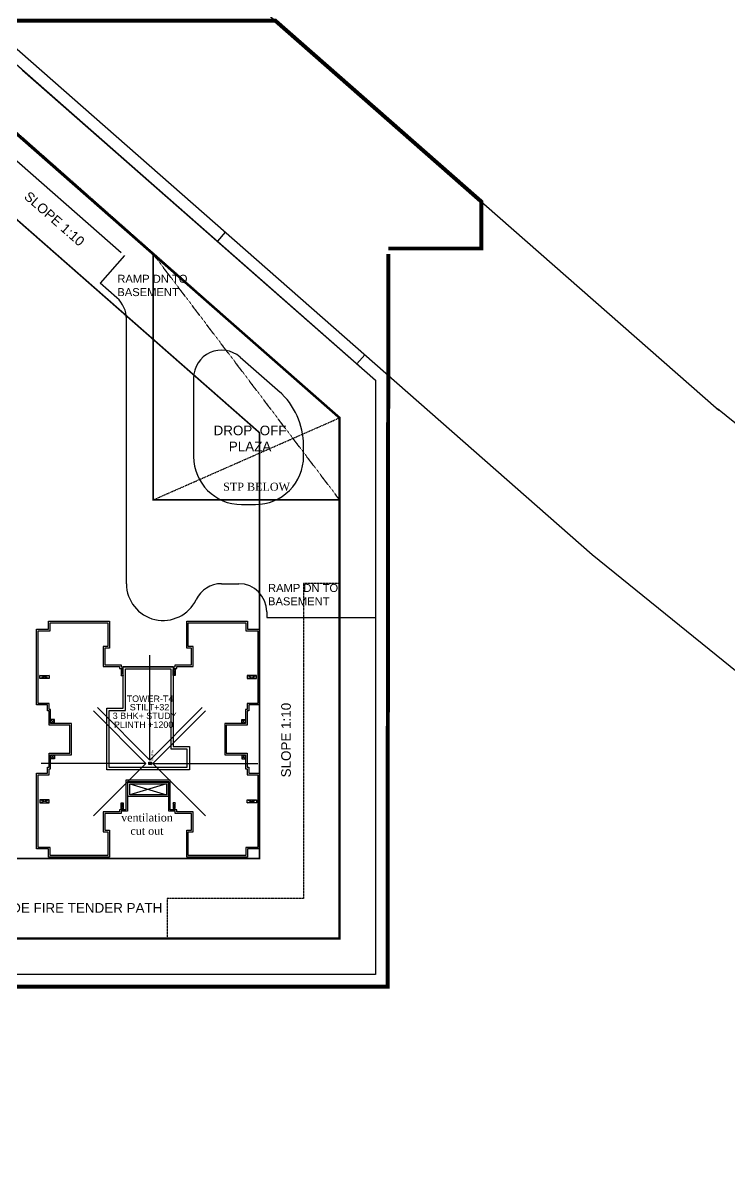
# Model space of a CAD drawing. Header units: millimetres. Extents: x 2061841 to 105821645, y -77612 to 48520811.
# Drawn here: x 105367483 to 105369505, y 48475048 to 48478287 of the extents above; entities that cross this region are included whole.
import ezdxf

# ---------------------------------------------------------------- set-up
doc = ezdxf.new("R2010")
doc.units = ezdxf.units.MM
doc.header["$LTSCALE"] = 10
doc.header["$MEASUREMENT"] = 0
for name, pattern in [('CENTER', [2, 1.25, -0.25, 0.25, -0.25]), ('DASHDOT', [1, 0.5, -0.25, 0, -0.25]), ('HIDDEN', [0.375, 0.25, -0.125])]:
    doc.linetypes.add(name, pattern=pattern)
for name, color, linetype in [('A-ANNO-TEXT', 150, 'Continuous'), ('AC-BLDG', 3, 'Continuous'), ('AC-GRND', 1, 'Continuous'), ('S-OPENING', 6, 'Continuous'), ('SHEET-TEXT', 7, 'Continuous')]:
    doc.layers.add(name, color=color, linetype=linetype)
doc.styles.add('Century', font='swiss.ttf')
doc.styles.add('SS Plan Text', font='calibri.ttf')
doc.styles.add('Text 100', font='romans.shx', dxfattribs={"width": 0.7, "height": 100})
doc.styles.add('Times', font='times.ttf')
doc.dimstyles.new('SCALE 100', dxfattribs={"dimtxt": 100, "dimasz": 75, "dimexe": 50, "dimexo": 50, "dimgap": 40, "dimtad": 1, "dimdec": 0, "dimzin": 1, "dimdsep": 46, "dimtxsty": 'Text 100', "dimblk": 'OBLIQUE', "dimcen": 1, "dimclrd": 3, "dimclre": 3, "dimclrt": 2, "dimadec": 0, "dimazin": 0, "dimtfac": 1, "dimtdec": 0, "dimtofl": 0, "dimtmove": 1, "dimatfit": 3, "dimldrblk": 'OPEN90', "dimfxl": 1, "dimtolj": 1, "dimtzin": 0, "dimarcsym": 0})

# ---------------------------------------------------------------- blocks, each defined once
blk = doc.blocks.new('_Oblique')
at = {"color": 0, "linetype": 'ByBlock', "lineweight": -2}
blk.add_line((-0.5, -0.5), (0.5, 0.5), dxfattribs=at)
blk = doc.blocks.new('_Open90')
at = {"color": 0, "linetype": 'ByBlock', "lineweight": -2}
for p, q in [((-0.5, 0.5), (0, 0)), ((0, 0), (-1, 0)), ((0, 0), (-0.5, -0.5))]:
    blk.add_line(p, q, dxfattribs=at)
blk = doc.blocks.new('A$C3f9037b2')
at = {"layer": 'AC-BLDG', "color": 1, "linetype": 'HIDDEN'}
for p, q in [((146543, -120228), (123250, -89530)), ((123250, -120228), (146543, -109977))]:
    blk.add_line(p, q, dxfattribs=at)
at = {"layer": 'AC-BLDG', "color": 1, "linetype": 'HIDDEN', "const_width": 200}
blk.add_lwpolyline([(123250, -89530), (146543, -109977), (146543, -120228), (123250, -120228), (123250, -89530)], dxfattribs=at)
at = {"layer": 'A-ANNO-TEXT', "insert": (131996, -118089), "char_height": 1000, "width": 9182.53, "attachment_point": 1, "style": 'Times'}
blk.add_mtext('STP BELOW', dxfattribs=at)
blk = doc.blocks.new('A$C82ecaa04')
at = {"layer": 'AC-GRND', "color": 2, "linetype": 'HIDDEN', "ltscale": 5}
blk.add_lwpolyline([(36173, -285933), (36173, -51647), (12900, -51647, -0.4142136), (8700, -47447), (8700, -46249), (8700, -38373), (6000, -38373), (6000, -27750), (6000, -24542), (8700, -24542), (8700, -6000), (28097, -6000), (52671, -27575), (52671, -54347), (52671, -66347), (96841, -66047), (146543, -109977), (146544, -130680), (142044, -130680), (142044, -170041), (125008, -170041), (125008, -175041), (91225, -175041), (91225, -240684)], format="xyb", dxfattribs=at)
blk = doc.blocks.new('TOWER-A TYPICAL FLOOR FRAMING PLAN N')
at = {"layer": 'SHEET-TEXT'}
h = blk.add_hatch(color=256, dxfattribs=at)
edge = h.paths.add_edge_path()
edge.add_arc((102604847.6, 48574183.2), 0.801, 182.4872, 272.4872)
edge.add_ellipse((102604847.6, 48574183.2), major_axis=(-0.59, 0.541), ratio=1, start_angle=135, end_angle=212.2175)
edge.add_arc((102604847.9, 48574183.1), 0.392, 355.5416, 512.837)
edge.add_arc((102604847.1, 48574183.5), 0.503, 218.5754, 334.9907, ccw=False)
at = {"layer": 'SHEET-TEXT', "ltscale": 51}
for p, q in [((102602634.5, 48577833.4, 101.1), (102606112.2, 48574780.5, 101.1)), ((102603466.9, 48577833.4, 101.1), (102606474.5, 48575193.3, 101.1))]:
    blk.add_line(p, q, dxfattribs=at)
at = {"layer": 'SHEET-TEXT', "color": 8}
for p, q in [((102604482.9, 48576165.1, 101.1), (102605492.5, 48575278.8, 101.1)), ((102604405.4, 48575959.2, 101.1), (102604764.4, 48575644, 101.1)), ((102605062.6, 48575701.9, 101.1), (102605040, 48575676.1, 101.1)), ((102604773.9, 48575635.7, 101.1), (102604704.4, 48575556.6, 101.1)), ((102604752.6, 48575514.3, 101.1), (102604704.4, 48575556.6, 101.1)), ((102604779.8, 48574697, 101.1), (102604779.8, 48575454.1, 101.1)), ((102605105, 48575345, 101.1), (102605219.3, 48575244.6, 101.1)), ((102605461.7, 48575351.6, 101.1), (102605439, 48575325.8, 101.1)), ((102604972, 48575284.8, 101.1), (102604972, 48575060.8, 101.1)), ((102605492.5, 48575278.8, 101.1), (102605492.5, 48574600.2, 101.1)), ((102605286.6, 48575060.8, 101.1), (102605286.6, 48575092.3, 101.1)), ((102605109.3, 48574923.5, 101.1), (102605149.3, 48574923.5, 101.1)), ((102605051.6, 48574697, 101.1), (102605101.2, 48574697, 101.1)), ((102605181.3, 48574616.9, 101.1), (102605181.3, 48574600.2, 101.1)), ((102605181.3, 48574600.2, 101.1), (102605389.6, 48574600.2, 101.1)), ((102605389.6, 48574600.2, 101.1), (102605492.5, 48574600.2, 101.1))]:
    blk.add_line(p, q, dxfattribs=at)
at = {"layer": 'SHEET-TEXT', "ltscale": 0.5}
for p, q in [((102604561.9, 48574562, 101.1), (102604561.9, 48574585.5, 101.1)), ((102604561.9, 48574585.5, 101.1), (102604726.9, 48574585.5, 101.1)), ((102604726.9, 48574585.5, 101.1), (102604726.9, 48574517.4, 101.1)), ((102604956.8, 48574517.4, 101.1), (102604956.8, 48574585.5, 101.1)), ((102604956.8, 48574585.5, 101.1), (102605121.8, 48574585.5, 101.1)), ((102605121.8, 48574585.5, 101.1), (102605121.8, 48574562, 101.1)), ((102604527.6, 48574354.8, 101.1), (102604527.6, 48574562, 101.1)), ((102604527.6, 48574562, 101.1), (102604561.9, 48574562, 101.1)), ((102605121.8, 48574562, 101.1), (102605156.2, 48574562, 101.1)), ((102605156.2, 48574562, 101.1), (102605156.2, 48574354.8, 101.1)), ((102604726.9, 48574517.4, 101.1), (102604713.2, 48574517.4, 101.1)), ((102604713.2, 48574517.4, 101.1), (102604713.2, 48574460.7, 101.1)), ((102604970.6, 48574517.4, 101.1), (102604956.8, 48574517.4, 101.1)), ((102604970.6, 48574460.7, 101.1), (102604970.6, 48574517.4, 101.1)), ((102604713.2, 48574460.7, 101.1), (102604760.1, 48574460.7, 101.1)), ((102604760.1, 48574460.7, 101.1), (102604760.1, 48574454.8, 101.1)), ((102604760.1, 48574454.8, 101.1), (102604770.4, 48574454.8, 101.1)), ((102604913.4, 48574454.8, 101.1), (102604923.7, 48574454.8, 101.1)), ((102604923.7, 48574454.8, 101.1), (102604923.7, 48574460.7, 101.1)), ((102604923.7, 48574460.7, 101.1), (102604970.6, 48574460.7, 101.1)), ((102604558.5, 48574354.8, 101.1), (102604527.6, 48574354.8, 101.1)), ((102604558.5, 48574337.7, 101.1), (102604558.5, 48574354.8, 101.1)), ((102605156.2, 48574354.8, 101.1), (102605125.3, 48574354.8, 101.1)), ((102605125.3, 48574354.8, 101.1), (102605125.3, 48574337.7, 101.1)), ((102604563, 48574337.7, 101.1), (102604558.5, 48574337.7, 101.1)), ((102604563, 48574297.1, 101.1), (102604563, 48574337.7, 101.1)), ((102605125.3, 48574337.7, 101.1), (102605120.7, 48574337.7, 101.1)), ((102605120.7, 48574337.7, 101.1), (102605120.7, 48574297.1, 101.1)), ((102604622.8, 48574297.1, 101.1), (102604563, 48574297.1, 101.1)), ((102604622.8, 48574252.6, 101.1), (102604622.8, 48574297.1, 101.1)), ((102605120.7, 48574297.1, 101.1), (102605061, 48574297.1, 101.1)), ((102605061, 48574297.1, 101.1), (102605061, 48574252.6, 101.1)), ((102604622.8, 48574208.1, 101.1), (102604622.8, 48574252.6, 101.1)), ((102605061, 48574252.6, 101.1), (102605061, 48574208.1, 101.1)), ((102604563, 48574167.4, 101.1), (102604563, 48574208.1, 101.1)), ((102604563, 48574208.1, 101.1), (102604622.8, 48574208.1, 101.1)), ((102605061, 48574208.1, 101.1), (102605120.7, 48574208.1, 101.1)), ((102605120.7, 48574208.1, 101.1), (102605120.7, 48574167.4, 101.1)), ((102604558.5, 48574150.3, 101.1), (102604558.5, 48574167.4, 101.1)), ((102604558.5, 48574167.4, 101.1), (102604563, 48574167.4, 101.1)), ((102605120.7, 48574167.4, 101.1), (102605125.3, 48574167.4, 101.1)), ((102605125.3, 48574167.4, 101.1), (102605125.3, 48574150.3, 101.1)), ((102604527.6, 48573943.1, 101.1), (102604527.6, 48574150.3, 101.1)), ((102604527.6, 48574150.3, 101.1), (102604558.5, 48574150.3, 101.1)), ((102604905.4, 48574135.4, 101.1), (102604778.4, 48574135.4, 101.1)), ((102604778.4, 48574135.4, 101.1), (102604778.4, 48574050.8, 101.1)), ((102604905.4, 48574050.8, 101.1), (102604905.4, 48574135.4, 101.1)), ((102605125.3, 48574150.3, 101.1), (102605156.2, 48574150.3, 101.1)), ((102605156.2, 48574150.3, 101.1), (102605156.2, 48573943.1, 101.1)), ((102604760.1, 48574044.4, 101.1), (102604713.2, 48574044.4, 101.1)), ((102604713.2, 48574044.4, 101.1), (102604713.2, 48573987.7, 101.1)), ((102604778.4, 48574050.8, 101.1), (102604760.1, 48574050.8, 101.1)), ((102604760.1, 48574050.8, 101.1), (102604760.1, 48574044.4, 101.1)), ((102604923.7, 48574050.8, 101.1), (102604905.4, 48574050.8, 101.1)), ((102604923.7, 48574044.4, 101.1), (102604923.7, 48574050.8, 101.1)), ((102604970.6, 48574044.4, 101.1), (102604923.7, 48574044.4, 101.1)), ((102604970.6, 48573987.7, 101.1), (102604970.6, 48574044.4, 101.1)), ((102604713.2, 48573987.7, 101.1), (102604726.9, 48573987.7, 101.1)), ((102604726.9, 48573987.7, 101.1), (102604726.9, 48573919.6, 101.1)), ((102604956.8, 48573919.6, 101.1), (102604956.8, 48573987.7, 101.1)), ((102604956.8, 48573987.7, 101.1), (102604970.6, 48573987.7, 101.1)), ((102604561.9, 48573943.1, 101.1), (102604527.6, 48573943.1, 101.1)), ((102604561.9, 48573919.6, 101.1), (102604561.9, 48573943.1, 101.1)), ((102605156.2, 48573943.1, 101.1), (102605121.8, 48573943.1, 101.1)), ((102605121.8, 48573943.1, 101.1), (102605121.8, 48573919.6, 101.1)), ((102604726.9, 48573919.6, 101.1), (102604561.9, 48573919.6, 101.1)), ((102605121.8, 48573919.6, 101.1), (102604956.8, 48573919.6, 101.1))]:
    blk.add_line(p, q, dxfattribs=at)
at = {"layer": 'SHEET-TEXT', "ltscale": 3500}
for p, q in [((102604764.6, 48574451.4, 101.1), (102604770.4, 48574434.8, 101.1)), ((102604764.6, 48574434.8, 101.1), (102604770.4, 48574451.4, 101.1)), ((102604919.1, 48574451.4, 101.1), (102604913.4, 48574434.8, 101.1)), ((102604919.1, 48574434.8, 101.1), (102604913.4, 48574451.4, 101.1)), ((102604558.5, 48574425.9, 101.1), (102604532.2, 48574435, 101.1)), ((102604558.5, 48574435, 101.1), (102604532.2, 48574425.9, 101.1)), ((102605125.3, 48574425.9, 101.1), (102605151.6, 48574435, 101.1)), ((102605125.3, 48574435, 101.1), (102605151.6, 48574425.9, 101.1)), ((102604563, 48574297.1, 101.1), (102604574.1, 48574308.5, 101.1)), ((102604563, 48574308.5, 101.1), (102604574.1, 48574297.1, 101.1)), ((102605119.5, 48574298.2, 101.1), (102605109.6, 48574308.5, 101.1)), ((102605119.5, 48574308.5, 101.1), (102605109.6, 48574298.2, 101.1)), ((102604563, 48574208.1, 101.1), (102604574.1, 48574196.6, 101.1)), ((102604563, 48574196.6, 101.1), (102604574.1, 48574208.1, 101.1)), ((102605120.7, 48574208.1, 101.1), (102605109.6, 48574196.6, 101.1)), ((102605120.7, 48574196.6, 101.1), (102605109.6, 48574208.1, 101.1)), ((102604558.5, 48574079.2, 101.1), (102604532.2, 48574070.1, 101.1)), ((102604558.5, 48574070.1, 101.1), (102604532.2, 48574079.2, 101.1)), ((102604764.6, 48574053.7, 101.1), (102604770.4, 48574070.9, 101.1)), ((102604764.6, 48574070.9, 101.1), (102604770.4, 48574053.7, 101.1)), ((102604919.1, 48574054.3, 101.1), (102604913.4, 48574070.9, 101.1)), ((102604919.1, 48574070.9, 101.1), (102604913.4, 48574054.3, 101.1)), ((102605125.3, 48574079.2, 101.1), (102605151.6, 48574070.1, 101.1)), ((102605125.3, 48574070.1, 101.1), (102605151.6, 48574079.2, 101.1))]:
    blk.add_line(p, q, dxfattribs=at)
at = {"layer": 'SHEET-TEXT'}
for p, q in [((102604843.9, 48574179.6, 101.1), (102604843.9, 48574186.8, 101.1)), ((102604843.9, 48574186.8, 101.1), (102604851.2, 48574186.8, 101.1)), ((102604843.9, 48574186.8, 101.1), (102604846.9, 48574183.8, 101.1)), ((102604843.9, 48574179.6, 101.1), (102604846.9, 48574182.6, 101.1)), ((102604851.2, 48574179.6, 101.1), (102604843.9, 48574179.6, 101.1)), ((102604848.2, 48574183.8, 101.1), (102604851.2, 48574186.8, 101.1)), ((102604848.2, 48574182.6, 101.1), (102604851.2, 48574179.6, 101.1)), ((102604851.2, 48574186.8, 101.1), (102604851.2, 48574179.6, 101.1)), ((102604789.4, 48574124.4, 101.1), (102604894.4, 48574093.4, 101.1)), ((102604894.4, 48574124.4, 101.1), (102604789.4, 48574093.4, 101.1))]:
    blk.add_line(p, q, dxfattribs=at)
at = {"layer": 'SHEET-TEXT', "linetype": 'CENTER', "ltscale": 3, "const_width": 11.4, "elevation": 101.1}
for points in [[(102605529.1, 48575639.6), (102605526.8, 48573545.2), (102604261, 48573545.2), (102604261, 48572317.8)], [(102602726.7, 48571021.5), (102602726.7, 48576307), (102602036.3, 48576307), (102602036.3, 48577687.9), (102603378.8, 48577687.9), (102603378.8, 48576307), (102604373.3, 48576307), (102605205.7, 48576307), (102605795.3, 48575789.4), (102605795.3, 48575655.5), (102605529.1, 48575655.5)]]:
    blk.add_lwpolyline(points, dxfattribs=at)
at = {"layer": 'SHEET-TEXT', "color": 8, "elevation": 101.1}
blk.add_lwpolyline([(102602785.3, 48571016.8), (102602761, 48571037.4), (102602761, 48576341.3), (102602070.6, 48576341.3), (102602070.6, 48577653.6), (102602787.4, 48577653.6), (102603344.5, 48577164.5), (102603344.5, 48576272.7), (102604360.4, 48576272.7), (102605492.5, 48575278.8), (102605492.5, 48573579.6), (102604226.7, 48573579.6), (102604226.7, 48572283.4), (102607295.3, 48572283.4), (102607295.3, 48572245.1), (102608829.7, 48572245.1), (102608829.7, 48572130), (102609325.5, 48572130), (102609505, 48571971.2), (102608995.2, 48570856.2), (102607295.3, 48570856.2), (102607295.3, 48570817.8), (102603019.6, 48570817.8), (102603004.4, 48570830.7)], dxfattribs=at)
at = {"layer": 'SHEET-TEXT', "color": 8, "linetype": 'DASHDOT', "ltscale": 5, "const_width": 6.86, "elevation": 101.1}
blk.add_lwpolyline([(102608726.7, 48572142.1), (102607192.4, 48572142.1), (102607192.4, 48572180.5), (102604123.7, 48572180.5), (102604123.7, 48573682.6), (102605389.5, 48573682.6), (102605389.5, 48575171.3), (102604252.2, 48576169.7), (102603241.5, 48576169.7), (102603241.5, 48577057), (102602679.2, 48577550.6), (102602173.6, 48577550.6), (102602173.6, 48576444.3), (102602864, 48576444.3), (102602864, 48571145.1), (102603128.1, 48570920.8), (102607192.4, 48570920.8), (102607192.4, 48570959.2), (102608928.8, 48570959.2), (102609379.7, 48571944.6), (102609286.4, 48572027.1), (102608726.7, 48572027.1)], close=True, dxfattribs=at)
at = {"layer": 'SHEET-TEXT', "color": 8, "linetype": 'HIDDEN', "ltscale": 10, "const_width": 4.58, "elevation": 101.1}
blk.add_lwpolyline([(102605160.7, 48575128.6), (102605160.7, 48573911.4), (102603894.9, 48573911.4), (102603894.9, 48571951.6), (102606963.5, 48571951.6), (102606963.5, 48571913.3), (102608497.9, 48571913.3), (102608497.9, 48571798.2), (102609061.1, 48571798.2), (102608782.1, 48571188), (102606963.6, 48571188), (102606963.6, 48571149.6), (102603141.4, 48571149.6), (102603092.8, 48571190.9), (102603092.8, 48575940.9), (102604235.4, 48575940.9)], close=True, dxfattribs=at)
at = {"layer": 'SHEET-TEXT', "ltscale": 51, "elevation": 101.1}
for points in [[(102609402.9, 48572829.5), (102606470.3, 48575196.9)], [(102606112.2, 48574780.5), (102609134.6, 48572335.6)]]:
    blk.add_lwpolyline(points, dxfattribs=at)
at = {"layer": 'SHEET-TEXT', "ltscale": 0.5, "elevation": 101.1}
for points in [[(102604900.8, 48574046.3), (102604900.8, 48574130.8), (102604782.9, 48574130.8), (102604782.9, 48574046.3), (102604764.6, 48574046.3), (102604764.6, 48574039.9), (102604717.7, 48574039.9), (102604717.7, 48573992.3), (102604731.5, 48573992.3), (102604731.5, 48573915), (102604557.3, 48573915), (102604557.3, 48573938.5), (102604523, 48573938.5), (102604523, 48574154.8), (102604553.9, 48574154.8), (102604553.9, 48574172), (102604558.5, 48574172), (102604558.5, 48574212.6), (102604618.2, 48574212.6), (102604618.2, 48574252.6), (102604618.2, 48574292.5), (102604558.5, 48574292.5), (102604558.5, 48574333.1), (102604553.9, 48574333.1), (102604553.9, 48574350.3), (102604523, 48574350.3), (102604523, 48574566.6), (102604557.3, 48574566.6), (102604557.3, 48574590.1), (102604731.5, 48574590.1), (102604731.5, 48574512.8), (102604717.7, 48574512.8), (102604717.7, 48574465.2), (102604764.6, 48574465.2), (102604764.6, 48574459.4), (102604770.4, 48574459.4)], [(102604913.4, 48574459.4), (102604919.1, 48574459.4), (102604919.1, 48574465.2), (102604966, 48574465.2), (102604966, 48574512.8), (102604952.3, 48574512.8), (102604952.3, 48574590.1), (102605126.4, 48574590.1), (102605126.4, 48574566.6), (102605160.7, 48574566.6), (102605160.7, 48574350.3), (102605129.8, 48574350.3), (102605129.8, 48574333.1), (102605125.3, 48574333.1), (102605125.3, 48574292.5), (102605065.5, 48574292.5), (102605065.5, 48574252.6), (102605065.5, 48574212.6), (102605125.3, 48574212.6), (102605125.3, 48574172), (102605129.8, 48574172), (102605129.8, 48574154.8), (102605160.7, 48574154.8), (102605160.7, 48573938.5), (102605126.4, 48573938.5), (102605126.4, 48573915), (102604952.3, 48573915), (102604952.3, 48573992.3), (102604966, 48573992.3), (102604966, 48574039.9), (102604919.1, 48574039.9), (102604919.1, 48574046.3), (102604900.8, 48574046.3)]]:
    blk.add_lwpolyline(points, dxfattribs=at)
at = {"layer": 'SHEET-TEXT', "color": 1, "ltscale": 0.5, "elevation": 101.1}
blk.add_lwpolyline([(102604764.6, 48574459.4), (102604919.1, 48574459.4), (102604919.1, 48574465.2), (102604966, 48574465.2), (102604966, 48574512.8), (102604952.3, 48574512.8), (102604952.3, 48574590.1), (102605126.4, 48574590.1), (102605126.4, 48574566.6), (102605160.7, 48574566.6), (102605160.7, 48574350.3), (102605129.8, 48574350.3), (102605129.8, 48574333.1), (102605125.3, 48574333.1), (102605125.3, 48574292.5), (102605065.5, 48574292.5), (102605065.5, 48574252.6), (102605065.5, 48574212.6), (102605125.3, 48574212.6), (102605125.3, 48574172), (102605129.8, 48574172), (102605129.8, 48574154.8), (102605160.7, 48574154.8), (102605160.7, 48573938.5), (102605126.4, 48573938.5), (102605126.4, 48573915), (102604952.3, 48573915), (102604952.3, 48573992.3), (102604966, 48573992.3), (102604966, 48574039.9), (102604919.1, 48574039.9), (102604919.1, 48574046.3), (102604900.8, 48574046.3), (102604900.8, 48574130.8), (102604782.9, 48574130.8), (102604782.9, 48574046.3), (102604764.6, 48574046.3), (102604764.6, 48574039.9), (102604717.7, 48574039.9), (102604717.7, 48573992.3), (102604731.5, 48573992.3), (102604731.5, 48573915), (102604557.3, 48573915), (102604557.3, 48573938.5), (102604523, 48573938.5), (102604523, 48574154.8), (102604553.9, 48574154.8), (102604553.9, 48574172), (102604558.5, 48574172), (102604558.5, 48574212.6), (102604618.2, 48574212.6), (102604618.2, 48574252.6), (102604618.2, 48574292.5), (102604558.5, 48574292.5), (102604558.5, 48574333.1), (102604553.9, 48574333.1), (102604553.9, 48574350.3), (102604523, 48574350.3), (102604523, 48574566.6), (102604557.3, 48574566.6), (102604557.3, 48574590.1), (102604731.5, 48574590.1), (102604731.5, 48574512.8), (102604717.7, 48574512.8), (102604717.7, 48574465.2), (102604764.6, 48574465.2), (102604764.6, 48574459.4), (102604770.4, 48574459.4)], dxfattribs=at)
at = {"layer": 'SHEET-TEXT', "elevation": 101.1}
for points in [[(102604723.8, 48574164.5), (102604723.8, 48574341.6), (102604770.4, 48574341.6), (102604770.4, 48574460.6), (102604913.4, 48574460.6), (102604913.4, 48574231.7), (102604959.9, 48574231.7), (102604959.9, 48574164.5)], [(102604730.7, 48574171.3), (102604730.7, 48574334.7), (102604777.2, 48574334.7), (102604777.2, 48574453.7), (102604906.5, 48574453.7), (102604906.5, 48574224.9), (102604953.1, 48574224.9), (102604953.1, 48574171.3)], [(102604784.1, 48574129.7), (102604899.6, 48574129.7), (102604899.6, 48574088.2), (102604784.1, 48574088.2)], [(102604789.4, 48574124.4), (102604894.4, 48574124.4), (102604894.4, 48574093.4), (102604789.4, 48574093.4)]]:
    blk.add_lwpolyline(points, close=True, dxfattribs=at)
at = {"layer": 'SHEET-TEXT', "ltscale": 3500, "elevation": 101.1}
for points in [[(102604764.6, 48574451.4), (102604764.6, 48574434.8), (102604770.4, 48574434.8), (102604770.4, 48574451.4)], [(102604919.1, 48574451.4), (102604919.1, 48574434.8), (102604913.4, 48574434.8), (102604913.4, 48574451.4)], [(102604558.5, 48574435), (102604558.5, 48574425.9), (102604532.2, 48574425.9), (102604532.2, 48574435)], [(102605125.3, 48574435), (102605125.3, 48574425.9), (102605151.6, 48574425.9), (102605151.6, 48574435)], [(102604558.5, 48574070.1), (102604558.5, 48574079.2), (102604532.2, 48574079.2), (102604532.2, 48574070.1)], [(102604764.6, 48574053.7), (102604764.6, 48574070.3), (102604770.4, 48574070.3), (102604770.4, 48574053.7)], [(102604919.1, 48574054.3), (102604919.1, 48574070.9), (102604913.4, 48574070.9), (102604913.4, 48574054.3)], [(102605125.3, 48574070.1), (102605125.3, 48574079.2), (102605151.6, 48574079.2), (102605151.6, 48574070.1)]]:
    blk.add_lwpolyline(points, close=True, dxfattribs=at)
for points in [[(102604574.1, 48574297.1), (102604574.1, 48574308.5), (102604563, 48574308.5)], [(102605109.6, 48574298.2), (102605109.6, 48574308.5), (102605119.5, 48574308.5)], [(102604574.1, 48574208.1), (102604574.1, 48574196.6), (102604563, 48574196.6)], [(102605109.6, 48574208.1), (102605109.6, 48574196.6), (102605120.7, 48574196.6)]]:
    blk.add_lwpolyline(points, dxfattribs=at)
at = {"layer": 'SHEET-TEXT'}
for radius in [0.881, 0.801]:
    blk.add_circle((102604847.6, 48574183.2, 101.1), radius, dxfattribs=at)
at = {"layer": 'SHEET-TEXT', "color": 8}
for centre, radius, start, end in [((102604699.7, 48575454.1, 101.1), 80.1, 0, 48.7213), ((102605052.1, 48575284.8, 101.1), 80.1, 48.7219, 180), ((102605080.6, 48575092.3, 101.1), 205.9, 0.0001, 48.7213), ((102605109.3, 48575060.8, 101.1), 137.3, 180, 270), ((102605149.3, 48575060.8, 101.1), 137.3, 270, 0.0001), ((102604884.8, 48574697, 101.1), 105, 180, 334.3538), ((102605051.6, 48574616.9, 101.1), 80.1, 90, 154.3538), ((102605101.2, 48574616.9, 101.1), 80.1, 0, 90)]:
    blk.add_arc(centre, radius, start, end, dxfattribs=at)
at = {"layer": 'SHEET-TEXT'}
for centre, radius, start, end in [((102604847.1, 48574183.5, 101.1), 0.503, 218.5754, 333.1042), ((102604847.9, 48574183.1, 101.1), 0.392, 355.5416, 155.258)]:
    blk.add_arc(centre, radius, start, end, dxfattribs=at)
at = {"layer": 'SHEET-TEXT', "xscale": 0.0228823837028751, "yscale": 0.0228823837028751, "zscale": 0.0228823837028751}
for name in ['A$C82ecaa04', 'A$C3f9037b2']:
    blk.add_blockref(name, (102602036.3, 48577687.9, 101.1), dxfattribs=at)
at = {"layer": 'SHEET-TEXT'}
for s, height, rotation, style, p in [('SLOPE 1:10', 27.46, 318.7213, 'Century', (102604484.7, 48575800.6, 101.1)), ('SLOPE 1:10', 27.46, 90, 'Century', (102605250.1, 48574143.2, 101.1)), ('KHURRA', 5.61, 90, 'SS Plan Text', (102604856.9, 48574190.6, 101.1))]:
    blk.add_text(s, height=height, rotation=rotation, dxfattribs=dict(at, style=style)).set_placement(p)
at = {"layer": 'SHEET-TEXT', "style": 'Century'}
for s, height, p in [('TOWER-T4', 18.31, (102604780.5, 48574359.1, 101.1)), ('3 BHK+ STUDY', 18.306, (102604740.6, 48574310.1, 101.1)), ('STILT+32', 18.31, (102604789.4, 48574334.7, 101.1)), ('PLINTH +1200', 18.306, (102604744.1, 48574284.7, 101.1)), ('6.0 M WIDE FIRE TENDER PATH', 27.459, (102604296.6, 48573756.4, 101.1))]:
    blk.add_text(s, height=height, dxfattribs=at).set_placement(p)
at = {"layer": 'SHEET-TEXT', "attachment_point": 1}
for s, insert, char_height, width, style in [('RAMP DN TO BASEMENT', (102604753.8, 48575580.4, 101.1), 22.882, 212.103, 'Century'), ('\\pxqc;DROP  OFF PLAZA', (102605027.4, 48575149, 101.1), 27.459, 212.103, 'Century'), ('RAMP DN TO BASEMENT', (102605184.9, 48574696.3, 101.1), 22.882, 212.103, 'Century'), ('\\pxqc;ventilation cut out', (102604760.7, 48574040, 101.1), 22.882, 155.916, 'Times')]:
    blk.add_mtext(s, dxfattribs=dict(at, insert=insert, char_height=char_height, width=width, style=style))
at = {"layer": 'SHEET-TEXT'}
for points in [[(102604846.7, 48574192.6, 101.1), (102604846.7, 48574252.7, 101.1)], [(102604835.5, 48574183.2, 101.1), (102604784.8, 48574183.2, 101.1)], [(102604855.8, 48574183.2, 101.1), (102604902.7, 48574183.2, 101.1)]]:
    blk.add_leader(points, dimstyle='SCALE 100', override={"dimasz": 300, "dimtad": 0, "dimarcsym": 1}, dxfattribs=at)

msp = doc.modelspace()

# ---------------------------------------------------------------- block references
at = {"layer": 'S-OPENING'}
msp.add_blockref('TOWER-A TYPICAL FLOOR FRAMING PLAN N', (2763000.3, -98014.7), dxfattribs=at)

doc.saveas('drawing.dxf')
